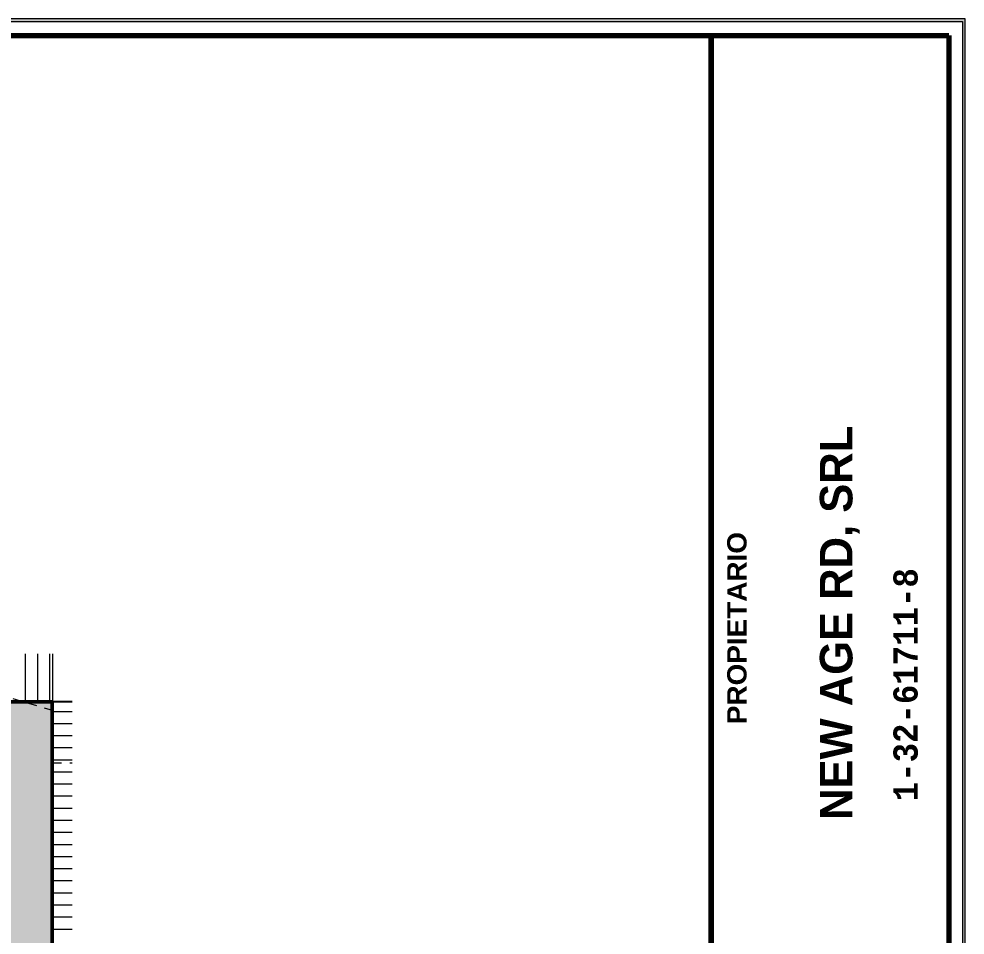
# Model space of a CAD drawing. Header units: metres. Extents: x -144 to 1000, y -717 to 29.
# Drawn here: x 403.27 to 414.83, y -610.36 to -599.17 of the extents above; entities that cross this region are included whole.
import ezdxf

# ---------------------------------------------------------------- set-up
doc = ezdxf.new("R2010")
doc.units = ezdxf.units.M
doc.linetypes.add('Basculante', pattern=[0.11625, 0.075, -0.04125])
doc.linetypes.add('basculante modificado', pattern=[0.18, 0.1125, -0.0675])
doc.layers.get('0').update_dxf_attribs({"color": 1})
for name, color, linetype, lineweight in [('A-DETL', 1, 'Continuous', 9), ('A-FLOR', 2, 'Continuous', 9), ('A-FLOR-PATT', 8, 'Continuous', 50), ('G-ANNO-TTLB', 3, 'Continuous', 18), ('G-ANNO-TTLB-WIDE', 1, 'Continuous', 70), ('G-IMPT', 1, 'Continuous', 9), ('S-COLS', 7, 'Continuous', 9)]:
    doc.layers.add(name, color=color, linetype=linetype, lineweight=lineweight)
doc.styles.add('Arial Black_B', font='ariblk.ttf', dxfattribs={"width": 0.9, "height": 0.1875})
doc.styles.add('Britannic Bold_B_5', font='', dxfattribs={"height": 0.006})
doc.styles.add('Courier New_B_5', font='courbd.ttf', dxfattribs={"width": 0.8, "height": 0.51})
doc.styles.get('Britannic Bold_B_5').set_extended_font_data('Britannic Bold', bold=True)

# ---------------------------------------------------------------- blocks, each defined once
blk = doc.blocks.new('tarjeta de nathalie 00')
at = {"layer": 'G-IMPT', "lineweight": 9}
h = blk.add_hatch(color=3, dxfattribs=at)
h.paths.add_polyline_path([(-145.23888, -717.38489), (-145.21019, -717.38489), (-145.21019, -716.89355), (-145.21019, -716.79934), (-145.23888, -716.79934), (-145.23888, -716.89379)])
h.paths.add_polyline_path([(-145.20996, -716.7991), (-145.20996, -717.3851), (-145.2392, -717.3851), (-145.2392, -716.7991)])
h.paths.add_polyline_path([(-145.23902, -717.3868), (-145.20826, -717.3868), (-145.20826, -716.7974), (-145.2392, -716.7974), (-146.09866, -716.7974), (-146.09866, -717.3868)])
h.paths.add_polyline_path([(-145.20795, -716.79707), (-145.20795, -717.3871), (-146.09898, -717.3871), (-146.09898, -716.79707)])
at = {"layer": 'G-ANNO-TTLB', "color": 3}
for p, q in [((-145.20795, -716.79707), (-146.09898, -716.79707)), ((-145.20795, -716.79707), (-146.09898, -716.79707)), ((-146.09866, -716.7974), (-145.2392, -716.7974)), ((-145.20826, -716.7974), (-145.20826, -717.3868)), ((-145.20795, -717.3871), (-145.20795, -716.79707)), ((-145.20795, -717.38713), (-145.20795, -716.79707)), ((-145.2392, -716.7991), (-145.2392, -717.3851)), ((-145.20996, -717.3851), (-145.20996, -716.7991)), ((-145.23888, -717.38489), (-145.23888, -716.89379)), ((-145.21019, -716.89355), (-145.21019, -717.38489))]:
    blk.add_line(p, q, dxfattribs=at)
at = {"layer": 'G-ANNO-TTLB'}
for p, q in [((-145.2392, -716.7974), (-145.20826, -716.7974)), ((-145.20996, -716.7991), (-145.2392, -716.7991)), ((-145.23888, -716.89379), (-145.23888, -716.79934)), ((-145.23888, -716.79934), (-145.21019, -716.79934)), ((-145.21019, -716.79934), (-145.21019, -716.89355))]:
    blk.add_line(p, q, dxfattribs=at)
at = {"layer": 'G-ANNO-TTLB-WIDE', "color": 3}
for p, q in [((-146.09696, -716.7991), (-145.20996, -716.7991)), ((-145.2392, -716.7991), (-145.2392, -717.3851)), ((-145.20996, -716.7991), (-145.20996, -717.3851))]:
    blk.add_line(p, q, dxfattribs=at)
at = {"layer": 'G-ANNO-TTLB', "lineweight": 9, "attachment_point": 1, "rotation": 90}
for s, insert, char_height, width, style in [('NEW AGE RD, SRL', (-145.2258, -716.8955), 0.004, 0.0518772, 'Britannic Bold_B_5'), ('PROPIETARIO', (-145.23719, -716.88373), 0.0023813, 0.0314261, 'Arial Black_B'), ('1-32-61711-8', (-145.21676, -716.8932), 0.0029766, 0.0461772, 'Courier New_B_5')]:
    blk.add_mtext(s, dxfattribs=dict(at, insert=insert, char_height=char_height, width=width, style=style))

msp = doc.modelspace()

# ---------------------------------------------------------------- hatches: boundary and pattern name
at = {"layer": 'S-COLS', "lineweight": 9, "true_color": 0x5b5b5b}
h = msp.add_hatch(color=251, dxfattribs=at)
h.paths.add_polyline_path([(387.15, -615.337), (388.019, -615.337), (388.019, -613.1), (386.777, -613.1), (386.777, -615.337)])
h.paths.add_polyline_path([(402.437, -615.337), (403.68, -615.337), (403.68, -607.507), (402.437, -607.507), (402.437, -615.286)])
h.paths.add_polyline_path([(377.331, -615.337), (382.301, -615.337), (382.301, -614.095), (378.075, -614.095), (378.075, -608.75), (382.301, -608.75), (382.301, -607.507), (377.331, -607.507), (377.331, -615.31)])
h.paths.add_polyline_path([(388.019, -609.745), (388.019, -607.507), (386.777, -607.507), (386.777, -609.745)])

# ---------------------------------------------------------------- linework, layer by layer
at = {"layer": 'A-DETL', "color": 9, "linetype": 'Basculante', "true_color": 0xc0c0c0}
msp.add_line((403.681, -607.614), (401.32, -606.923), dxfattribs=at)
at = {"layer": 'A-DETL', "color": 7, "linetype": 'basculante modificado'}
for p, q in [((403.922, -607.507), (403.68, -607.507)), ((403.68, -608.253), (403.922, -608.253))]:
    msp.add_line(p, q, dxfattribs=at)
at = {"layer": 'A-FLOR', "lineweight": 9}
for p, q in [((403.681, -606.922), (403.681, -607.505)), ((403.922, -607.505), (376.929, -607.505)), ((403.68, -607.507), (403.922, -607.507))]:
    msp.add_line(p, q, dxfattribs=at)
at = {"layer": 'A-FLOR-PATT', "color": 9, "lineweight": 9, "true_color": 0xc0c0c0}
for p, q in [((403.354, -607.505), (403.354, -606.922)), ((403.503, -607.505), (403.503, -606.922)), ((403.651, -607.505), (403.651, -606.922)), ((403.68, -607.625), (403.922, -607.625)), ((403.68, -607.772), (403.922, -607.772)), ((403.68, -607.92), (403.922, -607.92)), ((403.68, -608.068), (403.922, -608.068)), ((403.68, -608.216), (403.922, -608.216)), ((403.68, -608.363), (403.922, -608.363)), ((403.68, -608.511), (403.922, -608.511)), ((403.68, -608.659), (403.922, -608.659)), ((403.68, -608.807), (403.922, -608.807)), ((403.68, -608.954), (403.922, -608.954)), ((403.68, -609.102), (403.922, -609.102)), ((403.68, -609.25), (403.922, -609.25)), ((403.68, -609.398), (403.922, -609.398)), ((403.68, -609.545), (403.922, -609.545)), ((403.68, -609.693), (403.922, -609.693)), ((403.68, -609.841), (403.922, -609.841)), ((403.68, -609.989), (403.922, -609.989)), ((403.68, -610.136), (403.922, -610.136)), ((403.68, -610.284), (403.922, -610.284))]:
    msp.add_line(p, q, dxfattribs=at)
at = {"layer": 'S-COLS', "lineweight": 50}
for p in [(402.437, -607.507), (403.68, -615.337)]:
    msp.add_line(p, (403.68, -607.507), dxfattribs=at)

# ---------------------------------------------------------------- next in the draw order: block references
at = {"xscale": 99.431602663233, "yscale": 99.431602663233, "zscale": 99.431602663233}
msp.add_blockref('tarjeta de nathalie 00', (14853.094, 70673.117), dxfattribs=at)

doc.saveas('drawing.dxf')
